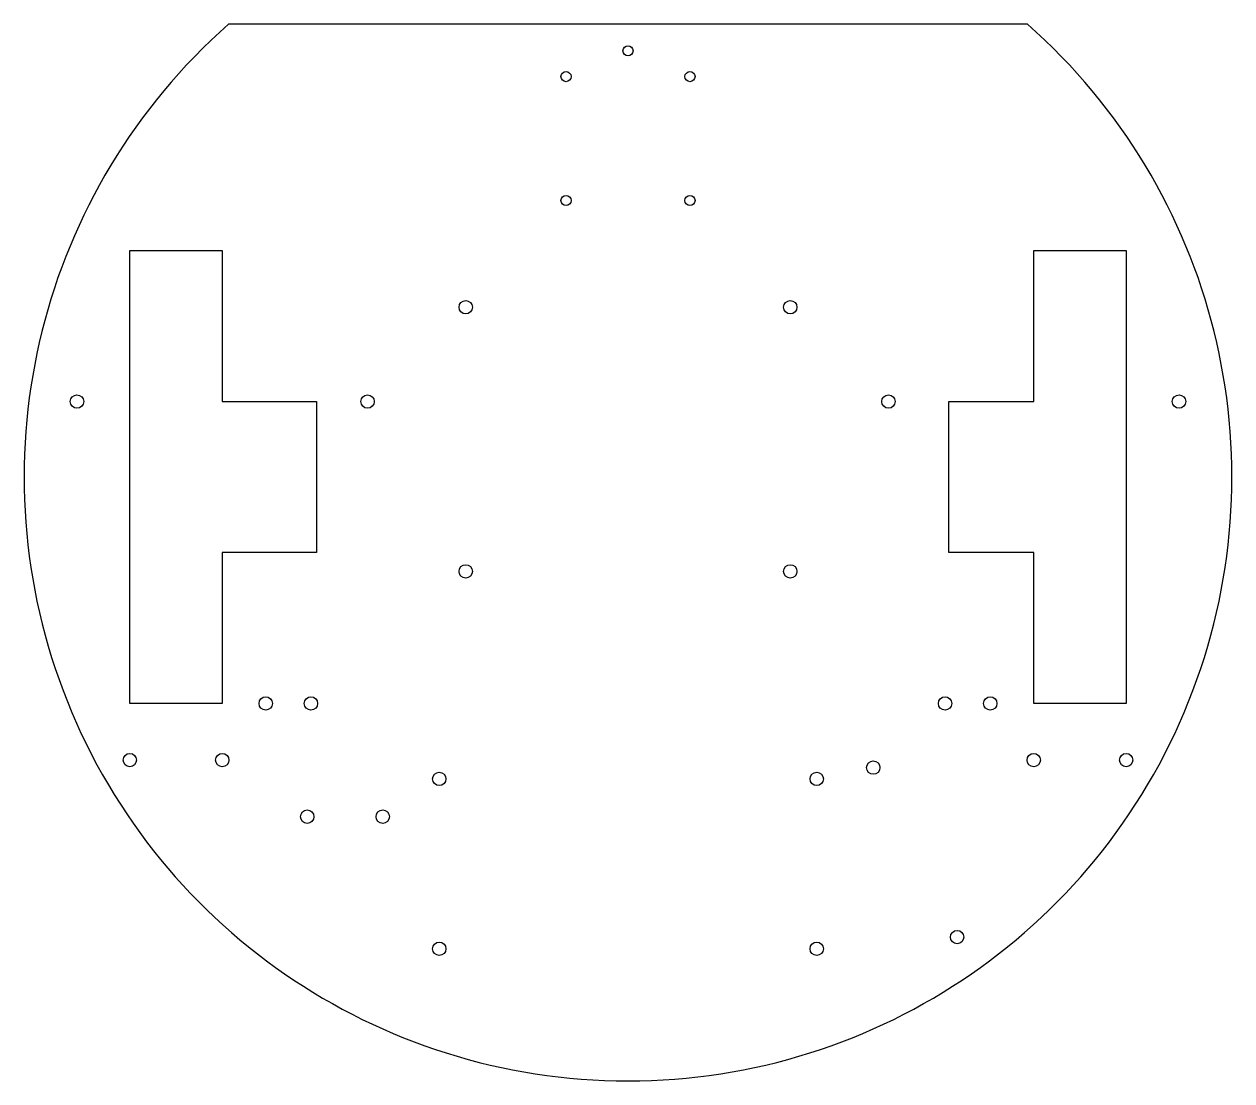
# Model space of a CAD drawing. Header units: inches. Extents: x -8 to 8, y -8 to 6.
import ezdxf

# ---------------------------------------------------------------- set-up
doc = ezdxf.new("R2010")
doc.units = ezdxf.units.IN
doc.header["$MEASUREMENT"] = 0

msp = doc.modelspace()

# ---------------------------------------------------------------- linework, layer by layer
msp.add_lwpolyline([(5.292, 6), (-5.292, 6, 2.645751)], format="xyb", close=True)
for points in [[(-5.375, 1), (-4.125, 1), (-4.125, -1), (-5.375, -1), (-5.375, -3), (-6.6, -3), (-6.6, 3), (-5.375, 3)], [(5.375, 1), (5.375, 3), (6.6, 3), (6.6, -3), (5.375, -3), (5.375, -1), (4.25, -1), (4.25, 1)]]:
    msp.add_lwpolyline(points, close=True)
for centre, radius in [((0, 5.646), 0.067), ((-0.821, 5.305), 0.067), ((0.821, 5.305), 0.067), ((-0.821, 3.663), 0.067), ((0.821, 3.663), 0.067), ((-2.15, 2.25), 0.0885), ((2.15, 2.25), 0.0885), ((-7.3, 1), 0.0885), ((-3.45, 1), 0.0885), ((3.45, 1), 0.0885), ((7.3, 1), 0.0885), ((-2.15, -1.25), 0.0885), ((2.15, -1.25), 0.0885), ((-4.8, -3), 0.0885), ((-4.2, -3), 0.0885), ((4.2, -3), 0.0885), ((4.8, -3), 0.0885), ((-6.6, -3.75), 0.0885), ((-5.375, -3.75), 0.0885), ((5.375, -3.75), 0.0885), ((6.6, -3.75), 0.0885), ((3.25, -3.85), 0.0885), ((-2.5, -4), 0.0885), ((2.5, -4), 0.0885), ((-4.25, -4.5), 0.0885), ((-3.25, -4.5), 0.0885), ((4.36, -6.095), 0.0885), ((-2.5, -6.25), 0.0885), ((2.5, -6.25), 0.0885)]:
    msp.add_circle(centre, radius)

doc.saveas('drawing.dxf')
